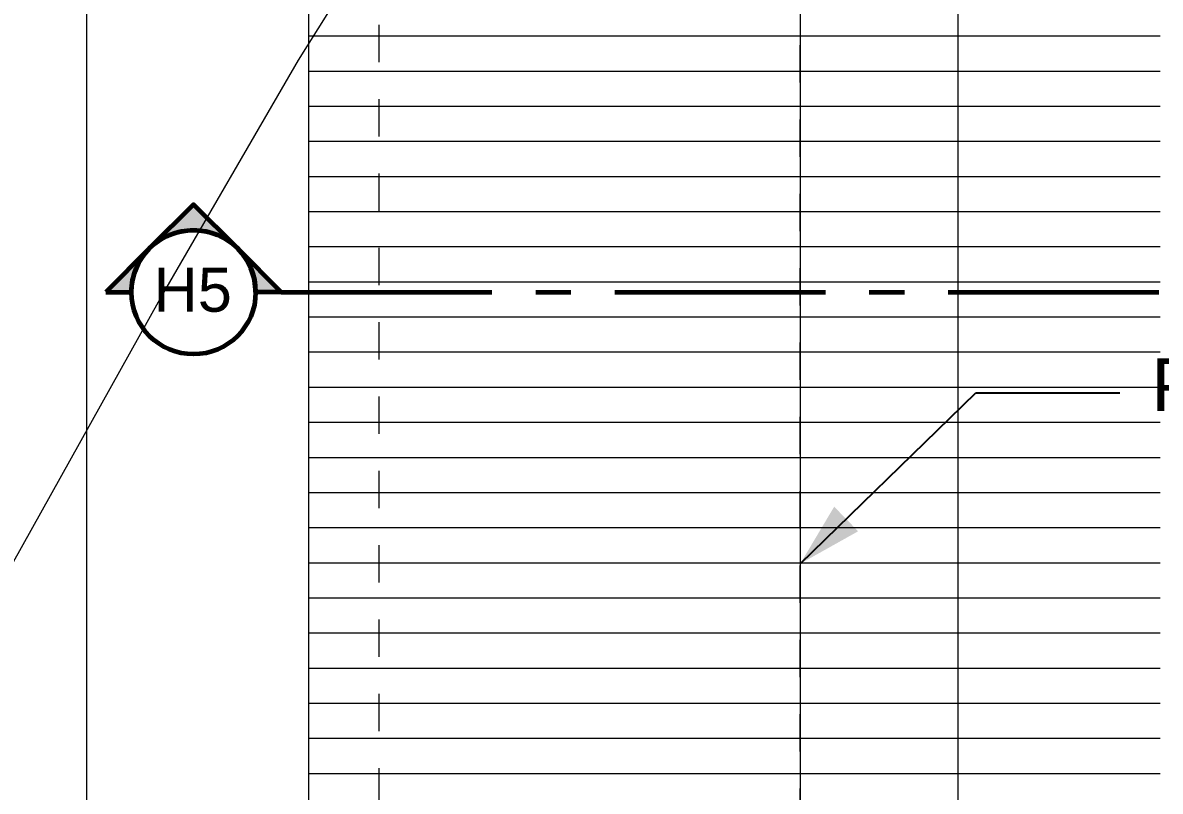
# Model space of a CAD drawing. Header units: metres. Extents: x 48 to 635, y -15 to 39.
# Drawn here: x 56.344 to 59.584, y 8.805 to 10.994 of the extents above; entities that cross this region are included whole.
import ezdxf

# ---------------------------------------------------------------- set-up
doc = ezdxf.new("R2010")
doc.units = ezdxf.units.M
doc.header["$MEASUREMENT"] = 0
for name, pattern in [('Dashed', [0.211667, 0.105833, -0.105833]), ('Linea punta', [0.85, 0.6, -0.125, 0, -0.125]), ('Wipeout_Contour', [1, 0, -1])]:
    doc.linetypes.add(name, pattern=pattern)
for name, color, linetype in [('2D Drafting - General', 7, 'Continuous'), ('Annotation - Label', 7, 'Continuous'), ('Dimensioning - General', 7, 'Continuous'), ('Interior - Furniture', 7, 'Continuous'), ('Marker - Section', 7, 'Continuous'), ('Shell - Roof', 7, 'Continuous'), ('Structural - Bearing', 7, 'Continuous')]:
    doc.layers.add(name, color=color, linetype=linetype)
doc.styles.add('GENERATED_STYLE_1', font='')
doc.styles.get('GENERATED_STYLE_1').set_extended_font_data('Arial')
doc.dimstyles.new('GENERATED_STYLE__2', dxfattribs={"dimtxt": 0.1, "dimasz": 0.0475, "dimexe": 0.18, "dimexo": 0.2, "dimgap": 0.09, "dimtad": 1, "dimzin": 0, "dimdsep": 46, "dimtxsty": 'GENERATED_STYLE_1', "dimblk": 'ARROWHEAD_2', "dimblk1": 'ARROWHEAD_2', "dimblk2": 'ARROWHEAD_2', "dimcen": 0.09, "dimclrd": 256, "dimclre": 256, "dimclrt": 5, "dimazin": 0, "dimtfac": 1, "dimtdec": 4, "dimtmove": 0, "dimatfit": 3, "dimfxl": 1, "dimtolj": 1, "dimtzin": 0, "dimarcsym": 0})
doc.dimstyles.new('GENERATED_STYLE__4', dxfattribs={"dimtxt": 0.18, "dimasz": 0.1824, "dimexe": 0.18, "dimexo": 0.0625, "dimgap": 0.09, "dimtad": 0, "dimtih": 1, "dimtoh": 1, "dimdec": 4, "dimzin": 0, "dimdsep": 46, "dimcen": 0.09, "dimadec": 0, "dimazin": 0, "dimtfac": 1, "dimtdec": 4, "dimtmove": 0, "dimatfit": 3, "dimldrblk": 'ARROWHEAD_5', "dimfxl": 1, "dimtolj": 1, "dimtzin": 0, "dimarcsym": 0})

# ---------------------------------------------------------------- blocks, each defined once
blk = doc.blocks.new('*D6')
at = {"layer": 'Dimensioning - General', "color": 7, "linetype": 'Continuous', "lineweight": 60}
for p, q in [((56.5574, 18.5043), (56.4949, 18.5404)), ((56.4949, 5.5698), (56.5574, 5.5338))]:
    blk.add_line(p, q, dxfattribs=at)
at = {"layer": 'Dimensioning - General', "color": 151, "linetype": 'Continuous', "lineweight": 20, "true_color": 0x80c2ff}
for p, q in [((56.5261, 18.5224), (56.5261, 18.5529)), ((56.7261, 18.5224), (56.4793, 18.5224)), ((56.5261, 5.5518), (56.5261, 18.5224)), ((56.7261, 5.5518), (56.4793, 5.5518)), ((56.5261, 5.5212), (56.5261, 5.5518))]:
    blk.add_line(p, q, dxfattribs=at)
at = {"layer": 'Dimensioning - General', "color": 5, "lineweight": 25, "insert": (56.5061, 11.8661), "char_height": 0.1, "attachment_point": 7, "rotation": 90, "style": 'GENERATED_STYLE_1'}
blk.add_mtext('\\A1;{\\pql;\\fArial|b0|i0|c0|p34;12.97}', dxfattribs=at)
blk = doc.blocks.new('ARROWHEAD_2')
at = {"color": 0, "linetype": 'Continuous', "lineweight": 0}
for p, q in [((0, 0), (-1, 0)), ((-0.378, -0.655), (0.378, 0.655))]:
    blk.add_line(p, q, dxfattribs=at)
blk = doc.blocks.new('*X19')
at = {"layer": 'Shell - Roof', "color": 23, "linetype": 'Continuous', "lineweight": 13, "true_color": 0xbf8080}
for p, q in [((57.3681, 10.9551), (57.1585, 10.9551)), ((57.3681, 10.9551), (57.1585, 10.9551)), ((57.6143, 10.9551), (57.3681, 10.9551)), ((57.6143, 10.9551), (57.3681, 10.9551)), ((57.8605, 10.9551), (57.6143, 10.9551)), ((57.8605, 10.9551), (57.6143, 10.9551)), ((58.1067, 10.9551), (57.8605, 10.9551)), ((58.1067, 10.9551), (57.8605, 10.9551)), ((58.3529, 10.9551), (58.1067, 10.9551)), ((58.3529, 10.9551), (58.1067, 10.9551)), ((58.5991, 10.9551), (58.3529, 10.9551)), ((58.5991, 10.9551), (58.3529, 10.9551)), ((58.8453, 10.9551), (58.5991, 10.9551)), ((58.8453, 10.9551), (58.5991, 10.9551)), ((59.0915, 10.9551), (58.8453, 10.9551)), ((59.0915, 10.9551), (58.8453, 10.9551)), ((59.3377, 10.9551), (59.0915, 10.9551)), ((59.3377, 10.9551), (59.0915, 10.9551)), ((59.5839, 10.9551), (59.3377, 10.9551)), ((59.5839, 10.9551), (59.3377, 10.9551)), ((57.3681, 10.8551), (57.1585, 10.8551)), ((57.3681, 10.8551), (57.1585, 10.8551)), ((57.6143, 10.8551), (57.3681, 10.8551)), ((57.6143, 10.8551), (57.3681, 10.8551)), ((57.8605, 10.8551), (57.6143, 10.8551)), ((57.8605, 10.8551), (57.6143, 10.8551)), ((58.1067, 10.8551), (57.8605, 10.8551)), ((58.1067, 10.8551), (57.8605, 10.8551)), ((58.3529, 10.8551), (58.1067, 10.8551)), ((58.3529, 10.8551), (58.1067, 10.8551)), ((58.5991, 10.8551), (58.3529, 10.8551)), ((58.5991, 10.8551), (58.3529, 10.8551)), ((58.8453, 10.8551), (58.5991, 10.8551)), ((58.8453, 10.8551), (58.5991, 10.8551)), ((59.0915, 10.8551), (58.8453, 10.8551)), ((59.0915, 10.8551), (58.8453, 10.8551)), ((59.3377, 10.8551), (59.0915, 10.8551)), ((59.3377, 10.8551), (59.0915, 10.8551)), ((59.5839, 10.8551), (59.3377, 10.8551)), ((59.5839, 10.8551), (59.3377, 10.8551)), ((57.3681, 10.7551), (57.1585, 10.7551)), ((57.3681, 10.7551), (57.1585, 10.7551)), ((57.6143, 10.7551), (57.3681, 10.7551)), ((57.6143, 10.7551), (57.3681, 10.7551)), ((57.8605, 10.7551), (57.6143, 10.7551)), ((57.8605, 10.7551), (57.6143, 10.7551)), ((58.1067, 10.7551), (57.8605, 10.7551)), ((58.1067, 10.7551), (57.8605, 10.7551)), ((58.3529, 10.7551), (58.1067, 10.7551)), ((58.3529, 10.7551), (58.1067, 10.7551)), ((58.5991, 10.7551), (58.3529, 10.7551)), ((58.5991, 10.7551), (58.3529, 10.7551)), ((58.8453, 10.7551), (58.5991, 10.7551)), ((58.8453, 10.7551), (58.5991, 10.7551)), ((59.0915, 10.7551), (58.8453, 10.7551)), ((59.0915, 10.7551), (58.8453, 10.7551)), ((59.3377, 10.7551), (59.0915, 10.7551)), ((59.3377, 10.7551), (59.0915, 10.7551)), ((59.5839, 10.7551), (59.3377, 10.7551)), ((59.5839, 10.7551), (59.3377, 10.7551)), ((57.3681, 10.6551), (57.1585, 10.6551)), ((57.3681, 10.6551), (57.1585, 10.6551)), ((57.6143, 10.6551), (57.3681, 10.6551)), ((57.6143, 10.6551), (57.3681, 10.6551)), ((57.8605, 10.6551), (57.6143, 10.6551)), ((57.8605, 10.6551), (57.6143, 10.6551)), ((58.1067, 10.6551), (57.8605, 10.6551)), ((58.1067, 10.6551), (57.8605, 10.6551)), ((58.3529, 10.6551), (58.1067, 10.6551)), ((58.3529, 10.6551), (58.1067, 10.6551)), ((58.5991, 10.6551), (58.3529, 10.6551)), ((58.5991, 10.6551), (58.3529, 10.6551)), ((58.8453, 10.6551), (58.5991, 10.6551)), ((58.8453, 10.6551), (58.5991, 10.6551)), ((59.0915, 10.6551), (58.8453, 10.6551)), ((59.0915, 10.6551), (58.8453, 10.6551)), ((59.3377, 10.6551), (59.0915, 10.6551)), ((59.3377, 10.6551), (59.0915, 10.6551)), ((59.5839, 10.6551), (59.3377, 10.6551)), ((59.5839, 10.6551), (59.3377, 10.6551)), ((57.3681, 10.5551), (57.1585, 10.5551)), ((57.3681, 10.5551), (57.1585, 10.5551)), ((57.6143, 10.5551), (57.3681, 10.5551)), ((57.6143, 10.5551), (57.3681, 10.5551)), ((57.8605, 10.5551), (57.6143, 10.5551)), ((57.8605, 10.5551), (57.6143, 10.5551)), ((58.1067, 10.5551), (57.8605, 10.5551)), ((58.1067, 10.5551), (57.8605, 10.5551)), ((58.3529, 10.5551), (58.1067, 10.5551)), ((58.3529, 10.5551), (58.1067, 10.5551)), ((58.5991, 10.5551), (58.3529, 10.5551)), ((58.5991, 10.5551), (58.3529, 10.5551)), ((58.8453, 10.5551), (58.5991, 10.5551)), ((58.8453, 10.5551), (58.5991, 10.5551)), ((59.0915, 10.5551), (58.8453, 10.5551)), ((59.0915, 10.5551), (58.8453, 10.5551)), ((59.3377, 10.5551), (59.0915, 10.5551)), ((59.3377, 10.5551), (59.0915, 10.5551)), ((59.5839, 10.5551), (59.3377, 10.5551)), ((59.5839, 10.5551), (59.3377, 10.5551)), ((57.3681, 10.4551), (57.1585, 10.4551)), ((57.3681, 10.4551), (57.1585, 10.4551)), ((57.6143, 10.4551), (57.3681, 10.4551)), ((57.6143, 10.4551), (57.3681, 10.4551)), ((57.8605, 10.4551), (57.6143, 10.4551)), ((57.8605, 10.4551), (57.6143, 10.4551)), ((58.1067, 10.4551), (57.8605, 10.4551)), ((58.1067, 10.4551), (57.8605, 10.4551)), ((58.3529, 10.4551), (58.1067, 10.4551)), ((58.3529, 10.4551), (58.1067, 10.4551)), ((58.5991, 10.4551), (58.3529, 10.4551)), ((58.5991, 10.4551), (58.3529, 10.4551)), ((58.8453, 10.4551), (58.5991, 10.4551)), ((58.8453, 10.4551), (58.5991, 10.4551)), ((59.0915, 10.4551), (58.8453, 10.4551)), ((59.0915, 10.4551), (58.8453, 10.4551)), ((59.3377, 10.4551), (59.0915, 10.4551)), ((59.3377, 10.4551), (59.0915, 10.4551)), ((59.5839, 10.4551), (59.3377, 10.4551)), ((59.5839, 10.4551), (59.3377, 10.4551)), ((57.3681, 10.3551), (57.1585, 10.3551)), ((57.3681, 10.3551), (57.1585, 10.3551)), ((57.6143, 10.3551), (57.3681, 10.3551)), ((57.6143, 10.3551), (57.3681, 10.3551)), ((57.8605, 10.3551), (57.6143, 10.3551)), ((57.8605, 10.3551), (57.6143, 10.3551)), ((58.1067, 10.3551), (57.8605, 10.3551)), ((58.1067, 10.3551), (57.8605, 10.3551)), ((58.3529, 10.3551), (58.1067, 10.3551)), ((58.3529, 10.3551), (58.1067, 10.3551)), ((58.5991, 10.3551), (58.3529, 10.3551)), ((58.5991, 10.3551), (58.3529, 10.3551)), ((58.8453, 10.3551), (58.5991, 10.3551)), ((58.8453, 10.3551), (58.5991, 10.3551)), ((59.0915, 10.3551), (58.8453, 10.3551)), ((59.0915, 10.3551), (58.8453, 10.3551)), ((59.3377, 10.3551), (59.0915, 10.3551)), ((59.3377, 10.3551), (59.0915, 10.3551)), ((59.5839, 10.3551), (59.3377, 10.3551)), ((59.5839, 10.3551), (59.3377, 10.3551)), ((57.3681, 10.2551), (57.1585, 10.2551)), ((57.3681, 10.2551), (57.1585, 10.2551)), ((57.6143, 10.2551), (57.3681, 10.2551)), ((57.6143, 10.2551), (57.3681, 10.2551)), ((57.8605, 10.2551), (57.6143, 10.2551)), ((57.8605, 10.2551), (57.6143, 10.2551)), ((58.1067, 10.2551), (57.8605, 10.2551)), ((58.1067, 10.2551), (57.8605, 10.2551)), ((58.3529, 10.2551), (58.1067, 10.2551)), ((58.3529, 10.2551), (58.1067, 10.2551)), ((58.5991, 10.2551), (58.3529, 10.2551)), ((58.5991, 10.2551), (58.3529, 10.2551)), ((58.8453, 10.2551), (58.5991, 10.2551)), ((58.8453, 10.2551), (58.5991, 10.2551)), ((59.0915, 10.2551), (58.8453, 10.2551)), ((59.0915, 10.2551), (58.8453, 10.2551)), ((59.3377, 10.2551), (59.0915, 10.2551)), ((59.3377, 10.2551), (59.0915, 10.2551)), ((59.5839, 10.2551), (59.3377, 10.2551)), ((59.5839, 10.2551), (59.3377, 10.2551)), ((57.3681, 10.1551), (57.1585, 10.1551)), ((57.3681, 10.1551), (57.1585, 10.1551)), ((57.6143, 10.1551), (57.3681, 10.1551)), ((57.6143, 10.1551), (57.3681, 10.1551)), ((57.8605, 10.1551), (57.6143, 10.1551)), ((57.8605, 10.1551), (57.6143, 10.1551)), ((58.1067, 10.1551), (57.8605, 10.1551)), ((58.1067, 10.1551), (57.8605, 10.1551)), ((58.3529, 10.1551), (58.1067, 10.1551)), ((58.3529, 10.1551), (58.1067, 10.1551)), ((58.5991, 10.1551), (58.3529, 10.1551)), ((58.5991, 10.1551), (58.3529, 10.1551)), ((58.8453, 10.1551), (58.5991, 10.1551)), ((58.8453, 10.1551), (58.5991, 10.1551)), ((59.0915, 10.1551), (58.8453, 10.1551)), ((59.0915, 10.1551), (58.8453, 10.1551)), ((59.3377, 10.1551), (59.0915, 10.1551)), ((59.3377, 10.1551), (59.0915, 10.1551)), ((59.5839, 10.1551), (59.3377, 10.1551)), ((59.5839, 10.1551), (59.3377, 10.1551)), ((57.3681, 10.0551), (57.1585, 10.0551)), ((57.3681, 10.0551), (57.1585, 10.0551)), ((57.6143, 10.0551), (57.3681, 10.0551)), ((57.6143, 10.0551), (57.3681, 10.0551)), ((57.8605, 10.0551), (57.6143, 10.0551)), ((57.8605, 10.0551), (57.6143, 10.0551)), ((58.1067, 10.0551), (57.8605, 10.0551)), ((58.1067, 10.0551), (57.8605, 10.0551)), ((58.3529, 10.0551), (58.1067, 10.0551)), ((58.3529, 10.0551), (58.1067, 10.0551)), ((58.5991, 10.0551), (58.3529, 10.0551)), ((58.5991, 10.0551), (58.3529, 10.0551)), ((58.8453, 10.0551), (58.5991, 10.0551)), ((58.8453, 10.0551), (58.5991, 10.0551)), ((59.0915, 10.0551), (58.8453, 10.0551)), ((59.0915, 10.0551), (58.8453, 10.0551)), ((59.3377, 10.0551), (59.0915, 10.0551)), ((59.3377, 10.0551), (59.0915, 10.0551)), ((59.5839, 10.0551), (59.3377, 10.0551)), ((59.5839, 10.0551), (59.3377, 10.0551)), ((57.3681, 9.9551), (57.1585, 9.9551)), ((57.3681, 9.9551), (57.1585, 9.9551)), ((57.6143, 9.9551), (57.3681, 9.9551)), ((57.6143, 9.9551), (57.3681, 9.9551)), ((57.8605, 9.9551), (57.6143, 9.9551)), ((57.8605, 9.9551), (57.6143, 9.9551)), ((58.1067, 9.9551), (57.8605, 9.9551)), ((58.1067, 9.9551), (57.8605, 9.9551)), ((58.3529, 9.9551), (58.1067, 9.9551)), ((58.3529, 9.9551), (58.1067, 9.9551)), ((58.5991, 9.9551), (58.3529, 9.9551)), ((58.5991, 9.9551), (58.3529, 9.9551)), ((58.8453, 9.9551), (58.5991, 9.9551)), ((58.8453, 9.9551), (58.5991, 9.9551)), ((59.0915, 9.9551), (58.8453, 9.9551)), ((59.0915, 9.9551), (58.8453, 9.9551)), ((59.3377, 9.9551), (59.0915, 9.9551)), ((59.3377, 9.9551), (59.0915, 9.9551)), ((59.5839, 9.9551), (59.3377, 9.9551)), ((59.5839, 9.9551), (59.3377, 9.9551)), ((57.3681, 9.8551), (57.1585, 9.8551)), ((57.3681, 9.8551), (57.1585, 9.8551)), ((57.6143, 9.8551), (57.3681, 9.8551)), ((57.6143, 9.8551), (57.3681, 9.8551)), ((57.8605, 9.8551), (57.6143, 9.8551)), ((57.8605, 9.8551), (57.6143, 9.8551)), ((58.1067, 9.8551), (57.8605, 9.8551)), ((58.1067, 9.8551), (57.8605, 9.8551)), ((58.3529, 9.8551), (58.1067, 9.8551)), ((58.3529, 9.8551), (58.1067, 9.8551)), ((58.5991, 9.8551), (58.3529, 9.8551)), ((58.5991, 9.8551), (58.3529, 9.8551)), ((58.8453, 9.8551), (58.5991, 9.8551)), ((58.8453, 9.8551), (58.5991, 9.8551)), ((59.0915, 9.8551), (58.8453, 9.8551)), ((59.0915, 9.8551), (58.8453, 9.8551)), ((59.3377, 9.8551), (59.0915, 9.8551)), ((59.3377, 9.8551), (59.0915, 9.8551)), ((59.5839, 9.8551), (59.3377, 9.8551)), ((59.5839, 9.8551), (59.3377, 9.8551)), ((57.3681, 9.7551), (57.1585, 9.7551)), ((57.3681, 9.7551), (57.1585, 9.7551)), ((57.6143, 9.7551), (57.3681, 9.7551)), ((57.6143, 9.7551), (57.3681, 9.7551)), ((57.8605, 9.7551), (57.6143, 9.7551)), ((57.8605, 9.7551), (57.6143, 9.7551)), ((58.1067, 9.7551), (57.8605, 9.7551)), ((58.1067, 9.7551), (57.8605, 9.7551)), ((58.3529, 9.7551), (58.1067, 9.7551)), ((58.3529, 9.7551), (58.1067, 9.7551)), ((58.5991, 9.7551), (58.3529, 9.7551)), ((58.5991, 9.7551), (58.3529, 9.7551)), ((58.8453, 9.7551), (58.5991, 9.7551)), ((58.8453, 9.7551), (58.5991, 9.7551)), ((59.0915, 9.7551), (58.8453, 9.7551)), ((59.0915, 9.7551), (58.8453, 9.7551)), ((59.3377, 9.7551), (59.0915, 9.7551)), ((59.3377, 9.7551), (59.0915, 9.7551)), ((59.5839, 9.7551), (59.3377, 9.7551)), ((59.5839, 9.7551), (59.3377, 9.7551)), ((57.3681, 9.6551), (57.1585, 9.6551)), ((57.3681, 9.6551), (57.1585, 9.6551)), ((57.6143, 9.6551), (57.3681, 9.6551)), ((57.6143, 9.6551), (57.3681, 9.6551)), ((57.8605, 9.6551), (57.6143, 9.6551)), ((57.8605, 9.6551), (57.6143, 9.6551)), ((58.1067, 9.6551), (57.8605, 9.6551)), ((58.1067, 9.6551), (57.8605, 9.6551)), ((58.3529, 9.6551), (58.1067, 9.6551)), ((58.3529, 9.6551), (58.1067, 9.6551)), ((58.5991, 9.6551), (58.3529, 9.6551)), ((58.5991, 9.6551), (58.3529, 9.6551)), ((58.8453, 9.6551), (58.5991, 9.6551)), ((58.8453, 9.6551), (58.5991, 9.6551)), ((59.0915, 9.6551), (58.8453, 9.6551)), ((59.0915, 9.6551), (58.8453, 9.6551)), ((59.3377, 9.6551), (59.0915, 9.6551)), ((59.3377, 9.6551), (59.0915, 9.6551)), ((59.5839, 9.6551), (59.3377, 9.6551)), ((59.5839, 9.6551), (59.3377, 9.6551)), ((57.3681, 9.5551), (57.1585, 9.5551)), ((57.3681, 9.5551), (57.1585, 9.5551)), ((57.6143, 9.5551), (57.3681, 9.5551)), ((57.6143, 9.5551), (57.3681, 9.5551)), ((57.8605, 9.5551), (57.6143, 9.5551)), ((57.8605, 9.5551), (57.6143, 9.5551)), ((58.1067, 9.5551), (57.8605, 9.5551)), ((58.1067, 9.5551), (57.8605, 9.5551)), ((58.3529, 9.5551), (58.1067, 9.5551)), ((58.3529, 9.5551), (58.1067, 9.5551)), ((58.5991, 9.5551), (58.3529, 9.5551)), ((58.5991, 9.5551), (58.3529, 9.5551)), ((58.8453, 9.5551), (58.5991, 9.5551)), ((58.8453, 9.5551), (58.5991, 9.5551)), ((59.0915, 9.5551), (58.8453, 9.5551)), ((59.0915, 9.5551), (58.8453, 9.5551)), ((59.3377, 9.5551), (59.0915, 9.5551)), ((59.3377, 9.5551), (59.0915, 9.5551)), ((59.5839, 9.5551), (59.3377, 9.5551)), ((59.5839, 9.5551), (59.3377, 9.5551)), ((57.3681, 9.4551), (57.1585, 9.4551)), ((57.3681, 9.4551), (57.1585, 9.4551)), ((57.6143, 9.4551), (57.3681, 9.4551)), ((57.6143, 9.4551), (57.3681, 9.4551)), ((57.8605, 9.4551), (57.6143, 9.4551)), ((57.8605, 9.4551), (57.6143, 9.4551)), ((58.1067, 9.4551), (57.8605, 9.4551)), ((58.1067, 9.4551), (57.8605, 9.4551)), ((58.3529, 9.4551), (58.1067, 9.4551)), ((58.3529, 9.4551), (58.1067, 9.4551)), ((58.5991, 9.4551), (58.3529, 9.4551)), ((58.5991, 9.4551), (58.3529, 9.4551)), ((58.8453, 9.4551), (58.5991, 9.4551)), ((58.8453, 9.4551), (58.5991, 9.4551)), ((59.0915, 9.4551), (58.8453, 9.4551)), ((59.0915, 9.4551), (58.8453, 9.4551)), ((59.3377, 9.4551), (59.0915, 9.4551)), ((59.3377, 9.4551), (59.0915, 9.4551)), ((59.5839, 9.4551), (59.3377, 9.4551)), ((59.5839, 9.4551), (59.3377, 9.4551)), ((57.3681, 9.3551), (57.1585, 9.3551)), ((57.3681, 9.3551), (57.1585, 9.3551)), ((57.6143, 9.3551), (57.3681, 9.3551)), ((57.6143, 9.3551), (57.3681, 9.3551)), ((57.8605, 9.3551), (57.6143, 9.3551)), ((57.8605, 9.3551), (57.6143, 9.3551)), ((58.1067, 9.3551), (57.8605, 9.3551)), ((58.1067, 9.3551), (57.8605, 9.3551)), ((58.3529, 9.3551), (58.1067, 9.3551)), ((58.3529, 9.3551), (58.1067, 9.3551)), ((58.5991, 9.3551), (58.3529, 9.3551)), ((58.5991, 9.3551), (58.3529, 9.3551)), ((58.8453, 9.3551), (58.5991, 9.3551)), ((58.8453, 9.3551), (58.5991, 9.3551)), ((59.0915, 9.3551), (58.8453, 9.3551)), ((59.0915, 9.3551), (58.8453, 9.3551)), ((59.3377, 9.3551), (59.0915, 9.3551)), ((59.3377, 9.3551), (59.0915, 9.3551)), ((59.5839, 9.3551), (59.3377, 9.3551)), ((59.5839, 9.3551), (59.3377, 9.3551)), ((57.3681, 9.2551), (57.1585, 9.2551)), ((57.3681, 9.2551), (57.1585, 9.2551)), ((57.6143, 9.2551), (57.3681, 9.2551)), ((57.6143, 9.2551), (57.3681, 9.2551)), ((57.8605, 9.2551), (57.6143, 9.2551)), ((57.8605, 9.2551), (57.6143, 9.2551)), ((58.1067, 9.2551), (57.8605, 9.2551)), ((58.1067, 9.2551), (57.8605, 9.2551)), ((58.3529, 9.2551), (58.1067, 9.2551)), ((58.3529, 9.2551), (58.1067, 9.2551)), ((58.5991, 9.2551), (58.3529, 9.2551)), ((58.5991, 9.2551), (58.3529, 9.2551)), ((58.8453, 9.2551), (58.5991, 9.2551)), ((58.8453, 9.2551), (58.5991, 9.2551)), ((59.0915, 9.2551), (58.8453, 9.2551)), ((59.0915, 9.2551), (58.8453, 9.2551)), ((59.3377, 9.2551), (59.0915, 9.2551)), ((59.3377, 9.2551), (59.0915, 9.2551)), ((59.5839, 9.2551), (59.3377, 9.2551)), ((59.5839, 9.2551), (59.3377, 9.2551)), ((57.3681, 9.1551), (57.1585, 9.1551)), ((57.3681, 9.1551), (57.1585, 9.1551)), ((57.6143, 9.1551), (57.3681, 9.1551)), ((57.6143, 9.1551), (57.3681, 9.1551)), ((57.8605, 9.1551), (57.6143, 9.1551)), ((57.8605, 9.1551), (57.6143, 9.1551)), ((58.1067, 9.1551), (57.8605, 9.1551)), ((58.1067, 9.1551), (57.8605, 9.1551)), ((58.3529, 9.1551), (58.1067, 9.1551)), ((58.3529, 9.1551), (58.1067, 9.1551)), ((58.5991, 9.1551), (58.3529, 9.1551)), ((58.5991, 9.1551), (58.3529, 9.1551)), ((58.8453, 9.1551), (58.5991, 9.1551)), ((58.8453, 9.1551), (58.5991, 9.1551)), ((59.0915, 9.1551), (58.8453, 9.1551)), ((59.0915, 9.1551), (58.8453, 9.1551)), ((59.3377, 9.1551), (59.0915, 9.1551)), ((59.3377, 9.1551), (59.0915, 9.1551)), ((59.5839, 9.1551), (59.3377, 9.1551)), ((59.5839, 9.1551), (59.3377, 9.1551)), ((57.3681, 9.0551), (57.1585, 9.0551)), ((57.3681, 9.0551), (57.1585, 9.0551)), ((57.6143, 9.0551), (57.3681, 9.0551)), ((57.6143, 9.0551), (57.3681, 9.0551)), ((57.8605, 9.0551), (57.6143, 9.0551)), ((57.8605, 9.0551), (57.6143, 9.0551)), ((58.1067, 9.0551), (57.8605, 9.0551)), ((58.1067, 9.0551), (57.8605, 9.0551)), ((58.3529, 9.0551), (58.1067, 9.0551)), ((58.3529, 9.0551), (58.1067, 9.0551)), ((58.5991, 9.0551), (58.3529, 9.0551)), ((58.5991, 9.0551), (58.3529, 9.0551)), ((58.8453, 9.0551), (58.5991, 9.0551)), ((58.8453, 9.0551), (58.5991, 9.0551)), ((59.0915, 9.0551), (58.8453, 9.0551)), ((59.0915, 9.0551), (58.8453, 9.0551)), ((59.3377, 9.0551), (59.0915, 9.0551)), ((59.3377, 9.0551), (59.0915, 9.0551)), ((59.5839, 9.0551), (59.3377, 9.0551)), ((59.5839, 9.0551), (59.3377, 9.0551)), ((57.3681, 8.9551), (57.1585, 8.9551)), ((57.3681, 8.9551), (57.1585, 8.9551)), ((57.6143, 8.9551), (57.3681, 8.9551)), ((57.6143, 8.9551), (57.3681, 8.9551)), ((57.8605, 8.9551), (57.6143, 8.9551)), ((57.8605, 8.9551), (57.6143, 8.9551)), ((58.1067, 8.9551), (57.8605, 8.9551)), ((58.1067, 8.9551), (57.8605, 8.9551)), ((58.3529, 8.9551), (58.1067, 8.9551)), ((58.3529, 8.9551), (58.1067, 8.9551)), ((58.5991, 8.9551), (58.3529, 8.9551)), ((58.5991, 8.9551), (58.3529, 8.9551)), ((58.8453, 8.9551), (58.5991, 8.9551)), ((58.8453, 8.9551), (58.5991, 8.9551)), ((59.0915, 8.9551), (58.8453, 8.9551)), ((59.0915, 8.9551), (58.8453, 8.9551)), ((59.3377, 8.9551), (59.0915, 8.9551)), ((59.3377, 8.9551), (59.0915, 8.9551)), ((59.5839, 8.9551), (59.3377, 8.9551)), ((59.5839, 8.9551), (59.3377, 8.9551)), ((57.3681, 8.8551), (57.1585, 8.8551)), ((57.3681, 8.8551), (57.1585, 8.8551)), ((57.6143, 8.8551), (57.3681, 8.8551)), ((57.6143, 8.8551), (57.3681, 8.8551)), ((57.8605, 8.8551), (57.6143, 8.8551)), ((57.8605, 8.8551), (57.6143, 8.8551)), ((58.1067, 8.8551), (57.8605, 8.8551)), ((58.1067, 8.8551), (57.8605, 8.8551)), ((58.3529, 8.8551), (58.1067, 8.8551)), ((58.3529, 8.8551), (58.1067, 8.8551)), ((58.5991, 8.8551), (58.3529, 8.8551)), ((58.5991, 8.8551), (58.3529, 8.8551)), ((58.8453, 8.8551), (58.5991, 8.8551)), ((58.8453, 8.8551), (58.5991, 8.8551)), ((59.0915, 8.8551), (58.8453, 8.8551)), ((59.0915, 8.8551), (58.8453, 8.8551)), ((59.3377, 8.8551), (59.0915, 8.8551)), ((59.3377, 8.8551), (59.0915, 8.8551)), ((59.5839, 8.8551), (59.3377, 8.8551)), ((59.5839, 8.8551), (59.3377, 8.8551))]:
    blk.add_line(p, q, dxfattribs=at)
blk = doc.blocks.new('ARROWHEAD_5')
at = {"linetype": 'Continuous', "lineweight": 0}
blk.add_hatch(color=0, dxfattribs=at).paths.add_polyline_path([(-1, 0.2679), (0, 0), (-1, -0.2679)])
at = {"color": 0, "linetype": 'Continuous', "lineweight": 0}
blk.add_line((0, 0), (-1, 0), dxfattribs=at)

msp = doc.modelspace()

# ---------------------------------------------------------------- hatches: boundary and pattern name
at = {"layer": 'Marker - Section', "linetype": 'Continuous', "lineweight": 0, "true_color": 0x000000}
for points in [[(56.7052, 10.3514, -0.414214), (56.9552, 10.3514), (56.8302, 10.4764)], [(56.5802, 10.2264), (56.6534, 10.2264, -0.198912), (56.7052, 10.3514)], [(57.0802, 10.2264), (56.9552, 10.3514, -0.198912), (57.007, 10.2264)]]:
    msp.add_hatch(color=18, dxfattribs=at).paths.add_polyline_path(points)

# ---------------------------------------------------------------- linework, layer by layer
at = {"layer": 'Interior - Furniture', "color": 8, "linetype": 'Dashed', "lineweight": 13}
msp.add_line((57.3585, 17.9724), (57.3585, 5.9211), dxfattribs=at)
at = {"layer": 'Interior - Furniture', "color": 8, "linetype": 'Continuous', "lineweight": 13}
for p, q in [((57.1295, 10.8867), (57.3865, 11.301)), ((56.7347, 10.2077), (57.1295, 10.8867)), ((56.3126, 9.4498), (56.7347, 10.2077))]:
    msp.add_line(p, q, dxfattribs=at)
at = {"layer": 'Marker - Section', "color": 7, "linetype": 'Continuous', "lineweight": 60, "flags": 128}
for points in [[(56.7052, 10.3514, -0.414214), (56.9552, 10.3514), (56.8302, 10.4764)], [(56.5802, 10.2264), (56.6534, 10.2264, -0.198912), (56.7052, 10.3514)], [(57.0802, 10.2264), (57.007, 10.2264, 0.198912), (56.9552, 10.3514)]]:
    msp.add_lwpolyline(points, format="xyb", close=True, dxfattribs=at)
at = {"layer": 'Marker - Section', "color": 7, "linetype": 'Continuous', "lineweight": 60}
msp.add_circle((56.8302, 10.2264), 0.1768, dxfattribs=at)
at = {"layer": 'Shell - Roof', "color": 23, "linetype": 'Continuous', "lineweight": 13, "true_color": 0xbf8080, "flags": 128}
msp.add_lwpolyline([(57.1585, 5.5518), (57.1585, 18.5224)], dxfattribs=at)

# ---------------------------------------------------------------- texts
at = {"layer": 'Annotation - Label', "color": 5, "linetype": 'Continuous', "lineweight": 25, "insert": (59.5585, 9.9402), "char_height": 0.15, "attachment_point": 4, "style": 'GENERATED_STYLE_1'}
msp.add_mtext('\\A1;{\\pql;\\fArial|b0|i0|c0|p34;Proy. \\fArial|b0|i0|c0|p34;Muro}', dxfattribs=at)
at = {"layer": 'Marker - Section', "color": 7, "lineweight": 60, "insert": (56.9394, 10.169), "char_height": 0.125, "attachment_point": 9, "style": 'GENERATED_STYLE_1'}
msp.add_mtext('\\A1;{\\pqr;\\pt0;\\fArial|b0|i0|c0|p34;H5}', dxfattribs=at)

# ---------------------------------------------------------------- dimensions: what is measured, and where the dimension line sits
at = {"layer": 'Dimensioning - General', "color": 151, "linetype": 'Continuous', "lineweight": 20, "true_color": 0x80c2ff}
dim = msp.add_linear_dim(base=(56.5261, 18.5224), p1=(57.1585, 5.5518), p2=(57.1585, 18.5224), angle=90, dimstyle='GENERATED_STYLE__2', dxfattribs=at)
dim.commit()
dim.dimension.update_dxf_attribs({"geometry": '*D6', "text_midpoint": (56.4561, 12.0341), "dimtype": 160, "text_rotation": 90})

# ---------------------------------------------------------------- wipeouts: each hides what was drawn before it
at = {"color": 254, "linetype": 'Wipeout_Contour', "lineweight": 0, "ltscale": 240.908278}
msp.add_wipeout([(58.5585, 17.5224), (58.5585, 6.3786), (59.0085, 6.3872), (59.0085, 17.5224)], dxfattribs=at).dxf.layer = 'Structural - Bearing'

# ---------------------------------------------------------------- next in the draw order: linework, layer by layer
at = {"layer": '2D Drafting - General', "color": 7, "linetype": 'Dashed', "lineweight": 13}
msp.add_lwpolyline([(74.3785, 22.3624), (64.7385, 22.3624), (64.7397, 17.9724), (59.0085, 17.9724), (59.0085, 18.3724), (58.5585, 18.3724), (58.5585, 17.9724), (58.1585, 17.9724), (58.1585, 17.5224), (58.5585, 17.5224), (58.5585, 12.5724), (58.1585, 12.5724), (58.1585, 12.1224), (58.5585, 12.1224), (58.5585, 6.3786), (58.1586, 6.371), (58.1671, 5.9211), (74.387, 6.2301)], dxfattribs=at)
at = {"layer": 'Interior - Furniture', "color": 8, "linetype": 'Dashed', "lineweight": 13}
msp.add_line((58.5585, 6.3786), (58.5585, 12.1224), dxfattribs=at)
at = {"layer": 'Marker - Section', "color": 7, "linetype": 'Linea punta', "lineweight": 60}
msp.add_line((57.0802, 10.2264), (75.199, 10.2264), dxfattribs=at)
at = {"layer": 'Structural - Bearing', "color": 251, "linetype": 'Continuous', "lineweight": 20, "true_color": 0x6a6a6a, "flags": 128}
for points in [[(59.0085, 6.3872), (59.0085, 15.0724)], [(58.5585, 12.1224), (58.5585, 6.3786)]]:
    msp.add_lwpolyline(points, dxfattribs=at)

# ---------------------------------------------------------------- next in the draw order: block references
at = {"layer": 'Shell - Roof', "color": 23, "linetype": 'Continuous', "lineweight": 13, "true_color": 0xbf8080}
msp.add_blockref('*X19', (0, 0), dxfattribs=at)

# ---------------------------------------------------------------- next in the draw order: leaders
at = {"layer": 'Annotation - Label', "color": 151, "linetype": 'Continuous', "lineweight": 20, "true_color": 0x80c2ff, "annotation_type": 0, "has_hookline": 1, "hookline_direction": 0, "text_width": 0.9999}
msp.add_leader([(58.5585, 9.4532), (59.0585, 9.9402), (59.4685, 9.9402)], dimstyle='GENERATED_STYLE__4', dxfattribs=at)

doc.saveas('drawing.dxf')
